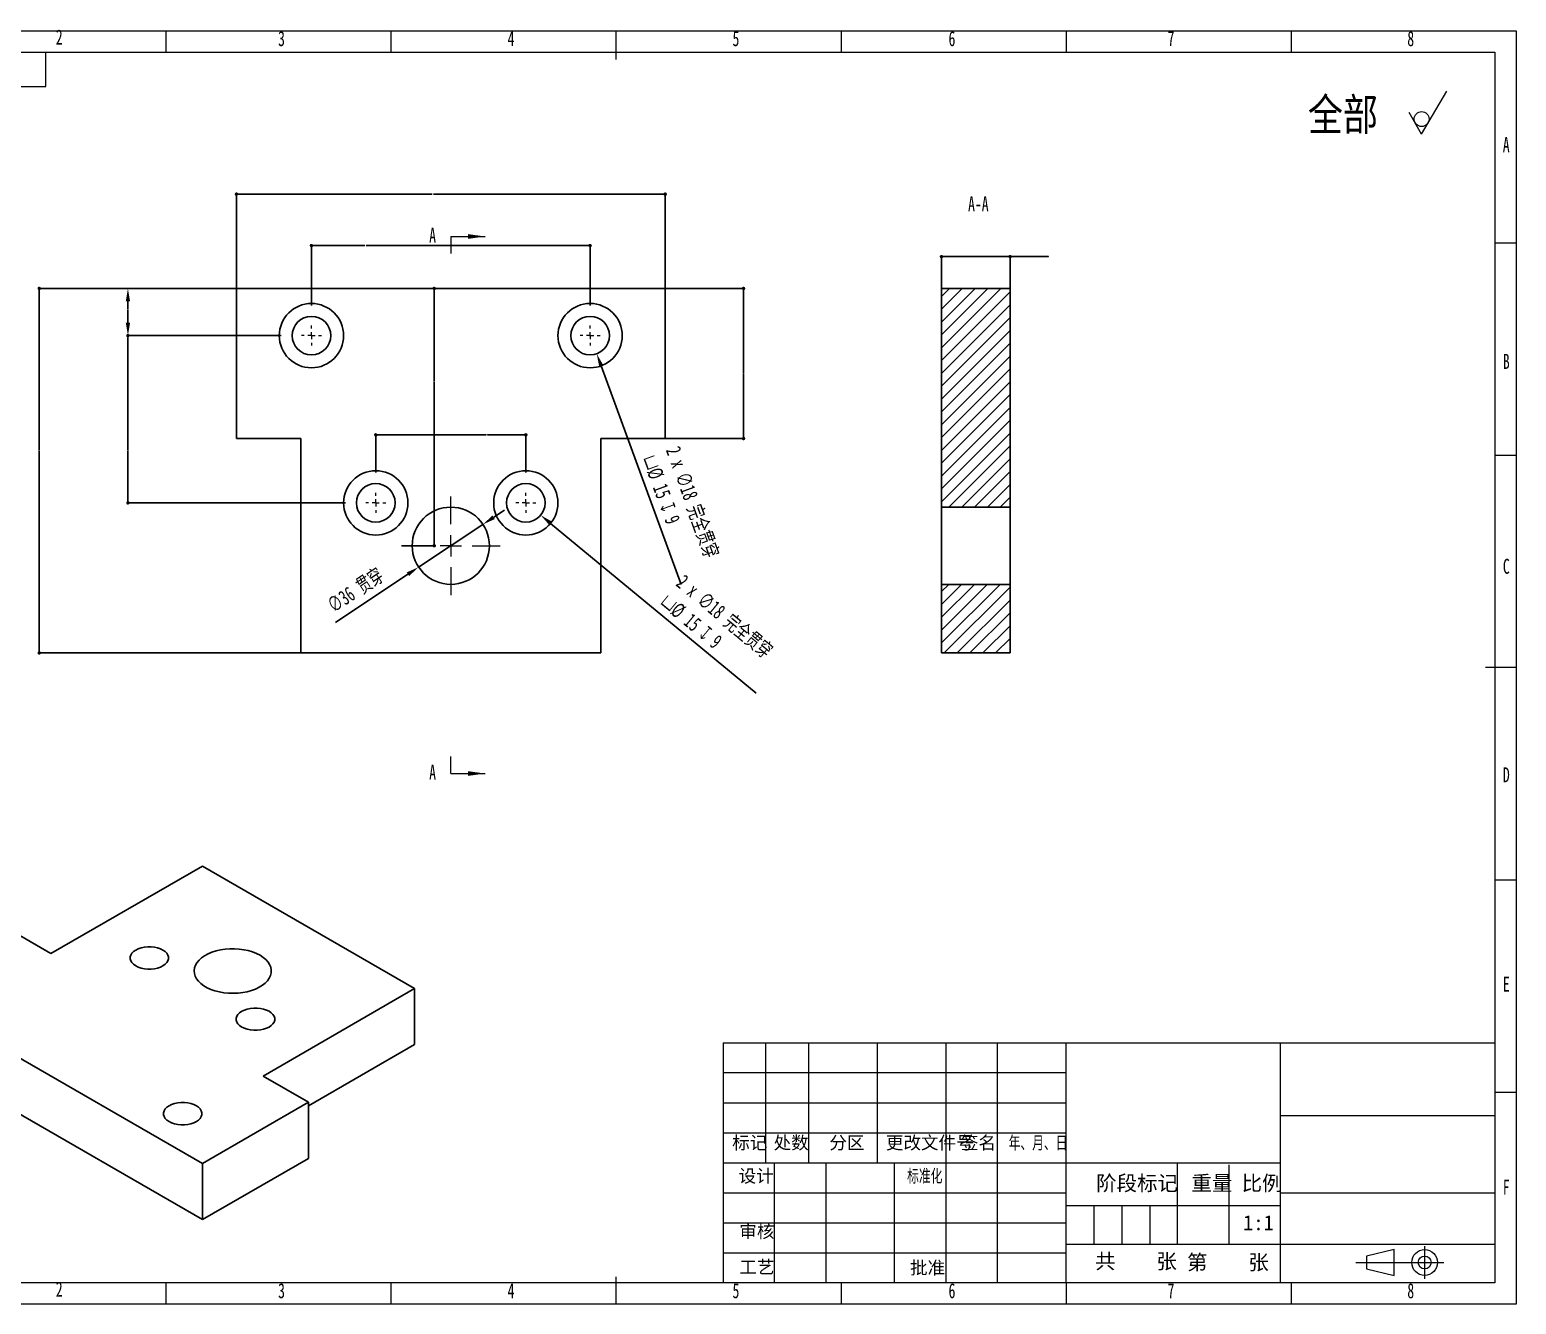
# Model space of a CAD drawing. Header units: millimetres. Extents: x -4 to 1692, y -357 to 300.
# Drawn here: x 1345 to 1691.8, y 2.5 to 299.7 of the extents above; entities that cross this region are included whole.
import ezdxf

# ---------------------------------------------------------------- set-up
doc = ezdxf.new("R2010")
doc.units = ezdxf.units.MM
doc.header["$PDSIZE"] = -1
doc.layers.add('图形符号', color=7, linetype='Continuous', lineweight=15)
doc.styles.add('SLDTEXTSTYLE1', font='', dxfattribs={"width": 0.67})
doc.styles.add('SLDTEXTSTYLE2', font='', dxfattribs={"width": 0.8, "bigfont": 'bigfont'})
doc.styles.add('SLDTEXTSTYLE3', font='', dxfattribs={"width": 0.67})
doc.styles.add('SLDTEXTSTYLE4', font='', dxfattribs={"bigfont": 'bigfont'})
doc.styles.add('SLDTEXTSTYLE5', font='')
doc.styles.get("Standard").update_dxf_attribs({"font": ''})
doc.styles.get('SLDTEXTSTYLE1').set_extended_font_data('仿宋_GB2312')
doc.styles.get('SLDTEXTSTYLE2').set_extended_font_data('仿宋_GB2312')
doc.styles.get('SLDTEXTSTYLE3').set_extended_font_data('仿宋_GB2312')
doc.styles.get('SLDTEXTSTYLE4').set_extended_font_data('仿宋_GB2312')
doc.styles.get('SLDTEXTSTYLE5').set_extended_font_data('仿宋_GB2312')
doc.styles.get('Standard').set_extended_font_data('仿宋_GB2312')
doc.dimstyles.new('SLDDIMSTYLE0', dxfattribs={"dimtxt": 0.18, "dimasz": 0.8, "dimexe": 0, "dimexo": 0.0625, "dimgap": 0, "dimtad": 0, "dimtih": 1, "dimtoh": 1, "dimdec": 0, "dimrnd": 1e-09, "dimzin": 0, "dimdsep": 46, "dimtxsty": 'Standard', "dimblk1": 'DOT', "dimblk2": 'DOT', "dimsah": 1, "dimcen": 0.09, "dimadec": 0, "dimazin": 0, "dimtfac": 0.8, "dimtdec": 0, "dimtofl": 0, "dimtmove": 0, "dimatfit": 3, "dimldrblk": 'DOT', "dimfxl": 1, "dimfrac": 2, "dimtolj": 1, "dimtzin": 0, "dimarcsym": 0})
doc.dimstyles.new('SLDDIMSTYLE1', dxfattribs={"dimtxt": 0.18, "dimasz": 3, "dimexe": 0, "dimexo": 0.0625, "dimgap": 0, "dimtad": 0, "dimtih": 1, "dimtoh": 1, "dimdec": 0, "dimrnd": 1e-09, "dimzin": 0, "dimdsep": 46, "dimtxsty": 'Standard', "dimsah": 1, "dimcen": 0.09, "dimadec": 0, "dimazin": 0, "dimtfac": 3, "dimtdec": 0, "dimtofl": 0, "dimtmove": 0, "dimatfit": 3, "dimfxl": 1, "dimfrac": 2, "dimtolj": 1, "dimtzin": 0, "dimarcsym": 0})
doc.dimstyles.new('SLDDIMSTYLE2', dxfattribs={"dimtxt": 3.5, "dimasz": 3, "dimexe": 0, "dimexo": 0.0625, "dimgap": 0.875, "dimtad": 2, "dimlfac": 2, "dimrnd": 1e-09, "dimzin": 12, "dimdsep": 46, "dimtxsty": 'SLDTEXTSTYLE1', "dimsah": 1, "dimcen": 0.09, "dimadec": 0, "dimazin": 3, "dimtfac": 1, "dimtdec": 3, "dimtofl": 0, "dimtmove": 0, "dimatfit": 3, "dimfxl": 1, "dimfrac": 2, "dimtolj": 1, "dimtzin": 12, "dimarcsym": 0})
doc.dimstyles.new('SLDDIMSTYLE3', dxfattribs={"dimtxt": 3.5, "dimasz": 3, "dimexe": 0, "dimexo": 0.0625, "dimgap": 0.875, "dimtad": 2, "dimlfac": 2, "dimrnd": 1e-09, "dimzin": 12, "dimdsep": 46, "dimtxsty": 'SLDTEXTSTYLE1', "dimsah": 1, "dimcen": 0.09, "dimadec": 0, "dimazin": 3, "dimtfac": 1, "dimtdec": 3, "dimtmove": 0, "dimatfit": 0, "dimfxl": 1, "dimfrac": 2, "dimtolj": 1, "dimtzin": 12, "dimarcsym": 0})
pattern_1 = [(45, (1271.7797, 2.5101), (-1.496709, 1.496709), [])]

# ---------------------------------------------------------------- blocks, each defined once
blk = doc.blocks.new('SW_SFSYMBOL_0')
at = {"color": 0, "linetype": 'Continuous', "lineweight": 0}
for q in [(5.8989, 6.4995), (-2.94945, 1.49975)]:
    blk.add_line((0, -3.5), q, dxfattribs=at)
blk.add_circle((0, 0), 1.75, dxfattribs=at)
blk = doc.blocks.new('_DOT')
at = {"color": 0, "linetype": 'ByBlock', "lineweight": -2}
blk.add_line((-0.5, 0), (-1, 0), dxfattribs=at)
at = {"color": 0, "linetype": 'ByBlock', "const_width": 0.5}
blk.add_lwpolyline([(-0.25, 0, 1), (0.25, 0, 1)], format="xyb", close=True, dxfattribs=at)
blk = doc.blocks.new('*D51')
at = {"color": 0, "linetype": 'Continuous', "lineweight": -2, "transparency": 16777216}
for p, q in [((1393.26, 239.46), (1393.26, 261.4)), ((1394.06, 261.4), (1438.84, 261.4)), ((1492.46, 261.4), (1439.26, 261.4)), ((1493.26, 239.46), (1493.26, 261.4))]:
    blk.add_line(p, q, dxfattribs=at)
at = {"layer": 'Defpoints', "color": 0, "linetype": 'Continuous', "transparency": 16777216}
for p in [(1493.26, 261.4), (1393.26, 239.4), (1493.26, 239.4)]:
    blk.add_point(p, dxfattribs=at)
at = {"color": 0, "linetype": 'Continuous', "lineweight": -2, "transparency": 16777216, "xscale": 0.8, "yscale": 0.8, "zscale": 0.8, "rotation": 180}
blk.add_blockref('_DOT', (1393.26, 261.4), dxfattribs=at)
at = {"color": 0, "linetype": 'Continuous', "lineweight": -2, "transparency": 16777216, "xscale": 0.8, "yscale": 0.8, "zscale": 0.8}
blk.add_blockref('_DOT', (1493.26, 261.4), dxfattribs=at)
at = {"color": 0, "linetype": 'Continuous', "lineweight": 0, "transparency": 16777216, "insert": (1439.05, 261.49), "char_height": 0.18, "attachment_point": 2}
blk.add_mtext('\\A1;100', dxfattribs=at)
blk = doc.blocks.new('*D52')
at = {"color": 0, "linetype": 'Continuous', "lineweight": -2, "transparency": 16777216}
for p, q in [((1410.76, 235.46), (1410.76, 249.4)), ((1411.56, 249.4), (1423.23, 249.4)), ((1474.96, 249.4), (1423.52, 249.4)), ((1475.76, 235.46), (1475.76, 249.4))]:
    blk.add_line(p, q, dxfattribs=at)
at = {"layer": 'Defpoints', "color": 0, "linetype": 'Continuous', "transparency": 16777216}
for p in [(1475.76, 249.4), (1410.76, 235.4), (1475.76, 235.4)]:
    blk.add_point(p, dxfattribs=at)
at = {"color": 0, "linetype": 'Continuous', "lineweight": -2, "transparency": 16777216, "xscale": 0.8, "yscale": 0.8, "zscale": 0.8, "rotation": 180}
blk.add_blockref('_DOT', (1410.76, 249.4), dxfattribs=at)
at = {"color": 0, "linetype": 'Continuous', "lineweight": -2, "transparency": 16777216, "xscale": 0.8, "yscale": 0.8, "zscale": 0.8}
blk.add_blockref('_DOT', (1475.76, 249.4), dxfattribs=at)
at = {"color": 0, "linetype": 'Continuous', "lineweight": 0, "transparency": 16777216, "insert": (1423.37, 249.49), "char_height": 0.18, "attachment_point": 2}
blk.add_mtext('\\A1;65', dxfattribs=at)
blk = doc.blocks.new('*D53')
at = {"color": 0, "linetype": 'Continuous', "lineweight": -2, "transparency": 16777216}
for p, q in [((1393.2, 239.4), (1367.95, 239.4)), ((1367.95, 236.4), (1367.95, 234.53)), ((1367.95, 231.4), (1367.95, 234.35)), ((1403.7, 228.4), (1367.95, 228.4))]:
    blk.add_line(p, q, dxfattribs=at)
at = {"color": 0, "linetype": 'Continuous', "transparency": 16777216}
for points in [[(1367.45, 236.4), (1368.45, 236.4), (1367.95, 239.4)], [(1367.45, 231.4), (1368.45, 231.4), (1367.95, 228.4)]]:
    blk.add_solid(points, dxfattribs=at)
at = {"layer": 'Defpoints', "color": 0, "linetype": 'Continuous', "transparency": 16777216}
for p in [(1367.95, 239.4), (1393.26, 239.4), (1403.76, 228.4)]:
    blk.add_point(p, dxfattribs=at)
at = {"color": 0, "linetype": 'Continuous', "lineweight": 0, "transparency": 16777216, "insert": (1367.95, 234.53), "char_height": 0.18, "attachment_point": 2}
blk.add_mtext('\\A1;11', dxfattribs=at)
blk = doc.blocks.new('*D54')
at = {"color": 0, "linetype": 'Continuous', "lineweight": -2, "transparency": 16777216}
for p, q in [((1403.7, 228.4), (1367.95, 228.4)), ((1367.95, 227.6), (1367.95, 201.78)), ((1367.95, 190.2), (1367.95, 201.6)), ((1418.7, 189.4), (1367.95, 189.4))]:
    blk.add_line(p, q, dxfattribs=at)
at = {"layer": 'Defpoints', "color": 0, "linetype": 'Continuous', "transparency": 16777216}
for p in [(1403.76, 228.4), (1367.95, 189.4), (1418.76, 189.4)]:
    blk.add_point(p, dxfattribs=at)
at = {"color": 0, "linetype": 'Continuous', "lineweight": -2, "transparency": 16777216, "xscale": 0.8, "yscale": 0.8, "zscale": 0.8}
for p, rotation in [((1367.95, 228.4), 90), ((1367.95, 189.4), 270)]:
    blk.add_blockref('_DOT', p, dxfattribs=dict(at, rotation=rotation))
at = {"color": 0, "linetype": 'Continuous', "lineweight": 0, "transparency": 16777216, "insert": (1367.95, 201.78), "char_height": 0.18, "attachment_point": 2}
blk.add_mtext('\\A1;39', dxfattribs=at)
blk = doc.blocks.new('*D55')
at = {"color": 0, "linetype": 'Continuous', "lineweight": -2, "transparency": 16777216}
for p, q in [((1493.32, 239.4), (1511.54, 239.4)), ((1511.54, 238.6), (1511.54, 219.65)), ((1511.54, 205.2), (1511.54, 219.47)), ((1493.32, 204.4), (1511.54, 204.4))]:
    blk.add_line(p, q, dxfattribs=at)
at = {"layer": 'Defpoints', "color": 0, "linetype": 'Continuous', "transparency": 16777216}
for p in [(1493.26, 239.4), (1511.54, 239.4), (1493.26, 204.4)]:
    blk.add_point(p, dxfattribs=at)
at = {"color": 0, "linetype": 'Continuous', "lineweight": -2, "transparency": 16777216, "xscale": 0.8, "yscale": 0.8, "zscale": 0.8}
for p, rotation in [((1511.54, 239.4), 90), ((1511.54, 204.4), 270)]:
    blk.add_blockref('_DOT', p, dxfattribs=dict(at, rotation=rotation))
at = {"color": 0, "linetype": 'Continuous', "lineweight": 0, "transparency": 16777216, "insert": (1511.54, 219.65), "char_height": 0.18, "attachment_point": 2}
blk.add_mtext('\\A1;35', dxfattribs=at)
blk = doc.blocks.new('*D56')
at = {"color": 0, "linetype": 'Continuous', "lineweight": -2, "transparency": 16777216}
for p, q in [((1393.32, 239.4), (1439.4, 239.4)), ((1439.4, 238.6), (1439.4, 217.81)), ((1439.4, 180.2), (1439.4, 217.63)), ((1431.82, 179.4), (1439.4, 179.4))]:
    blk.add_line(p, q, dxfattribs=at)
at = {"layer": 'Defpoints', "color": 0, "linetype": 'Continuous', "transparency": 16777216}
for p in [(1393.26, 239.4), (1439.4, 239.4), (1431.76, 179.4)]:
    blk.add_point(p, dxfattribs=at)
at = {"color": 0, "linetype": 'Continuous', "lineweight": -2, "transparency": 16777216, "xscale": 0.8, "yscale": 0.8, "zscale": 0.8}
for p, rotation in [((1439.4, 239.4), 90), ((1439.4, 179.4), 270)]:
    blk.add_blockref('_DOT', p, dxfattribs=dict(at, rotation=rotation))
at = {"color": 0, "linetype": 'Continuous', "lineweight": 0, "transparency": 16777216, "insert": (1439.4, 217.81), "char_height": 0.18, "attachment_point": 2}
blk.add_mtext('\\A1;60', dxfattribs=at)
blk = doc.blocks.new('*D57')
at = {"color": 0, "linetype": 'Continuous', "lineweight": -2, "transparency": 16777216}
for p, q in [((1475.67, 228.4), (1475.85, 228.4)), ((1475.76, 228.31), (1475.76, 228.49)), ((1496.97, 170.37), (1478.33, 221.35))]:
    blk.add_line(p, q, dxfattribs=at)
at = {"color": 0, "linetype": 'Continuous', "transparency": 16777216}
blk.add_solid([(1478.8, 221.53), (1477.87, 221.18), (1477.3, 224.17)], dxfattribs=at)
at = {"layer": 'Defpoints', "color": 0, "linetype": 'Continuous', "transparency": 16777216}
for p in [(1474.21, 232.62), (1477.3, 224.17)]:
    blk.add_point(p, dxfattribs=at)
at = {"color": 0, "linetype": 'Continuous', "lineweight": 0, "transparency": 16777216, "insert": (1496.67, 202.91), "char_height": 3.5, "attachment_point": 1, "rotation": 290.0784, "style": 'SLDTEXTSTYLE1'}
blk.add_mtext('\\A1;2 x ∅18 完全贯穿\\P{\\fGDT;v}%%c 15 {\\fGDT;x} 9\\P', dxfattribs=at)
blk = doc.blocks.new('*D58')
at = {"color": 0, "linetype": 'Continuous', "lineweight": -2, "transparency": 16777216}
for p, q in [((1460.67, 189.4), (1460.85, 189.4)), ((1460.76, 189.31), (1460.76, 189.49)), ((1514.52, 145.01), (1466.54, 184.62))]:
    blk.add_line(p, q, dxfattribs=at)
at = {"color": 0, "linetype": 'Continuous', "transparency": 16777216}
blk.add_solid([(1466.86, 185.01), (1466.23, 184.24), (1464.23, 186.53)], dxfattribs=at)
at = {"layer": 'Defpoints', "color": 0, "linetype": 'Continuous', "transparency": 16777216}
for p in [(1457.29, 192.26), (1464.23, 186.53)]:
    blk.add_point(p, dxfattribs=at)
at = {"color": 0, "linetype": 'Continuous', "lineweight": 0, "transparency": 16777216, "insert": (1497.8, 172.93), "char_height": 3.5, "attachment_point": 1, "rotation": 320.4566, "style": 'SLDTEXTSTYLE1'}
blk.add_mtext('\\A1;2 x ∅18 完全贯穿\\P{\\fGDT;v}%%c 15 {\\fGDT;x} 9\\P', dxfattribs=at)
blk = doc.blocks.new('*D59')
at = {"color": 0, "linetype": 'Continuous', "lineweight": -2, "transparency": 16777216}
for p, q in [((1453.26, 186.03), (1455.76, 187.69)), ((1450.76, 184.38), (1435.76, 174.42)), ((1433.26, 172.76), (1416.33, 161.52))]:
    blk.add_line(p, q, dxfattribs=at)
at = {"color": 0, "linetype": 'Continuous', "transparency": 16777216}
for points in [[(1452.98, 186.45), (1453.53, 185.62), (1450.76, 184.38)], [(1432.99, 173.18), (1433.54, 172.35), (1435.76, 174.42)]]:
    blk.add_solid(points, dxfattribs=at)
at = {"layer": 'Defpoints', "color": 0, "linetype": 'Continuous', "transparency": 16777216}
for p in [(1450.76, 184.38), (1435.76, 174.42)]:
    blk.add_point(p, dxfattribs=at)
at = {"color": 0, "linetype": 'Continuous', "lineweight": 0, "transparency": 16777216, "insert": (1414.03, 166.57), "char_height": 3.5, "attachment_point": 1, "rotation": 33.5733, "style": 'SLDTEXTSTYLE1'}
blk.add_mtext('\\A1;∅36 贯穿', dxfattribs=at)
blk = doc.blocks.new('*D60')
at = {"color": 0, "linetype": 'Continuous', "lineweight": -2, "transparency": 16777216}
for p, q in [((1425.76, 196.46), (1425.76, 205.26)), ((1426.56, 205.26), (1451.54, 205.26)), ((1459.96, 205.26), (1451.83, 205.26)), ((1460.76, 196.46), (1460.76, 205.26))]:
    blk.add_line(p, q, dxfattribs=at)
at = {"layer": 'Defpoints', "color": 0, "linetype": 'Continuous', "transparency": 16777216}
for p in [(1460.76, 205.26), (1425.76, 196.4), (1460.76, 196.4)]:
    blk.add_point(p, dxfattribs=at)
at = {"color": 0, "linetype": 'Continuous', "lineweight": -2, "transparency": 16777216, "xscale": 0.8, "yscale": 0.8, "zscale": 0.8, "rotation": 180}
blk.add_blockref('_DOT', (1425.76, 205.26), dxfattribs=at)
at = {"color": 0, "linetype": 'Continuous', "lineweight": -2, "transparency": 16777216, "xscale": 0.8, "yscale": 0.8, "zscale": 0.8}
blk.add_blockref('_DOT', (1460.76, 205.26), dxfattribs=at)
at = {"color": 0, "linetype": 'Continuous', "lineweight": 0, "transparency": 16777216, "insert": (1451.68, 205.35), "char_height": 0.18, "attachment_point": 2}
blk.add_mtext('\\A1;35', dxfattribs=at)
blk = doc.blocks.new('*D61')
at = {"color": 0, "linetype": 'Continuous', "lineweight": -2, "transparency": 16777216}
for p, q in [((1393.2, 239.4), (1347.26, 239.4)), ((1347.26, 238.6), (1347.26, 201.78)), ((1347.26, 155.2), (1347.26, 201.6)), ((1408.2, 154.4), (1347.26, 154.4))]:
    blk.add_line(p, q, dxfattribs=at)
at = {"layer": 'Defpoints', "color": 0, "linetype": 'Continuous', "transparency": 16777216}
for p in [(1393.26, 239.4), (1347.26, 154.4), (1408.26, 154.4)]:
    blk.add_point(p, dxfattribs=at)
at = {"color": 0, "linetype": 'Continuous', "lineweight": -2, "transparency": 16777216, "xscale": 0.8, "yscale": 0.8, "zscale": 0.8}
for p, rotation in [((1347.26, 239.4), 90), ((1347.26, 154.4), 270)]:
    blk.add_blockref('_DOT', p, dxfattribs=dict(at, rotation=rotation))
at = {"color": 0, "linetype": 'Continuous', "lineweight": 0, "transparency": 16777216, "insert": (1347.26, 201.78), "char_height": 0.18, "attachment_point": 2}
blk.add_mtext('\\A1;85', dxfattribs=at)
blk = doc.blocks.new('SW_CENTERMARKSYMBOL_0')
at = {"color": 0, "linetype": 'Continuous', "lineweight": 0}
for p, q in [((-1.67, 0), (-2.33, 0)), ((0, 0), (-0.83, 0)), ((0, 1.67), (0, 2.33)), ((0, 0), (0, 0.83)), ((0, 0), (0, -0.83)), ((0, 0), (0.83, 0)), ((1.67, 0), (2.33, 0)), ((0, -1.67), (0, -2.33))]:
    blk.add_line(p, q, dxfattribs=at)
blk = doc.blocks.new('SW_CENTERMARKSYMBOL_1')
at = {"color": 0, "linetype": 'Continuous', "lineweight": 0}
for p, q in [((-1.67, 0), (-2.33, 0)), ((0, 0), (-0.83, 0)), ((0, 1.67), (0, 2.33)), ((0, 0), (0, 0.83)), ((0, 0), (0, -0.83)), ((0, 0), (0.83, 0)), ((1.67, 0), (2.33, 0)), ((0, -1.67), (0, -2.33))]:
    blk.add_line(p, q, dxfattribs=at)
blk = doc.blocks.new('SW_CENTERMARKSYMBOL_2')
at = {"color": 0, "linetype": 'Continuous', "lineweight": 0}
for p, q in [((-1.67, 0), (-2.33, 0)), ((0, 0), (-0.83, 0)), ((0, 1.67), (0, 2.33)), ((0, 0), (0, 0.83)), ((0, 0), (0, -0.83)), ((0, 0), (0.83, 0)), ((1.67, 0), (2.33, 0)), ((0, -1.67), (0, -2.33))]:
    blk.add_line(p, q, dxfattribs=at)
blk = doc.blocks.new('SW_CENTERMARKSYMBOL_3')
at = {"color": 0, "linetype": 'Continuous', "lineweight": 0}
for p, q in [((-1.67, 0), (-2.33, 0)), ((0, 0), (-0.83, 0)), ((0, 1.67), (0, 2.33)), ((0, 0), (0, 0.83)), ((0, 0), (0, -0.83)), ((0, 0), (0.83, 0)), ((1.67, 0), (2.33, 0)), ((0, -1.67), (0, -2.33))]:
    blk.add_line(p, q, dxfattribs=at)
blk = doc.blocks.new('SW_CENTERMARKSYMBOL_4')
at = {"color": 0, "linetype": 'Continuous', "lineweight": 0}
for p, q in [((0, 5), (0, 11.5)), ((-5, 0), (-11.5, 0)), ((0, 0), (-2.5, 0)), ((0, 0), (0, 2.5)), ((0, 0), (0, -2.5)), ((0, 0), (2.5, 0)), ((5, 0), (11.5, 0)), ((0, -5), (0, -11.5))]:
    blk.add_line(p, q, dxfattribs=at)
blk = doc.blocks.new('*D62')
at = {"color": 0, "linetype": 'Continuous', "lineweight": -2, "transparency": 16777216}
for p, q in [((1557.71, 239.46), (1557.71, 246.82)), ((1558.51, 246.82), (1572.91, 246.82)), ((1573.71, 239.46), (1573.71, 246.82)), ((1573.71, 246.82), (1582.69, 246.82))]:
    blk.add_line(p, q, dxfattribs=at)
at = {"layer": 'Defpoints', "color": 0, "linetype": 'Continuous', "transparency": 16777216}
for p in [(1557.71, 246.82), (1557.71, 239.4), (1573.71, 239.4)]:
    blk.add_point(p, dxfattribs=at)
at = {"color": 0, "linetype": 'Continuous', "lineweight": -2, "transparency": 16777216, "xscale": 0.8, "yscale": 0.8, "zscale": 0.8, "rotation": 180}
blk.add_blockref('_DOT', (1557.71, 246.82), dxfattribs=at)
at = {"color": 0, "linetype": 'Continuous', "lineweight": -2, "transparency": 16777216, "xscale": 0.8, "yscale": 0.8, "zscale": 0.8}
blk.add_blockref('_DOT', (1573.71, 246.82), dxfattribs=at)
at = {"color": 0, "linetype": 'Continuous', "lineweight": 0, "transparency": 16777216, "insert": (1582.81, 246.91), "char_height": 0.18, "attachment_point": 2}
blk.add_mtext('\\A1;16', dxfattribs=at)

msp = doc.modelspace()

# ---------------------------------------------------------------- hatches: boundary and pattern name
at = {"linetype": 'Continuous', "lineweight": 0}
h = msp.add_hatch(dxfattribs=at)
h.set_pattern_fill('ANSI31', scale=0.666667, style=0)
h.set_pattern_definition(pattern_1)
h.paths.add_polyline_path([(1557.7103376, 239.3981992), (1557.7103376, 188.3981992), (1573.7103376, 188.3981992), (1573.7103376, 239.3981992)], flags=0)
h = msp.add_hatch(dxfattribs=at)
h.set_pattern_fill('ANSI31', scale=0.666667, style=0)
h.set_pattern_definition(pattern_1)
h.paths.add_polyline_path([(1557.7103376, 154.3981992), (1573.7103376, 154.3981992), (1573.7103376, 170.3981992), (1557.7103376, 170.3981992)], flags=0)

# ---------------------------------------------------------------- linework, layer by layer
at = {"color": 7, "linetype": 'Continuous', "lineweight": 0}
for p, q in [((1271.7796991, 299.5101263), (1691.7796991, 299.5101263)), ((1376.7796991, 299.5101263), (1376.7796991, 294.5101263)), ((1429.2796991, 299.5101263), (1429.2796991, 294.5101263)), ((1534.2796991, 299.5101263), (1534.2796991, 294.5101263)), ((1586.7796991, 299.5101263), (1586.7796991, 294.5101263)), ((1639.2796991, 299.5101263), (1639.2796991, 294.5101263)), ((1691.7796991, 299.5101263), (1691.7796991, 2.5101263)), ((1443.2598356, 251.5182022), (1443.2598356, 247.5182022)), ((1443.2598356, 251.5182022), (1451.2598356, 251.5182022)), ((1686.7796995, 250.0101263), (1691.7796991, 250.0101263)), ((1686.7796995, 200.5101263), (1691.7796991, 200.5101263)), ((1443.2598356, 126.2781712), (1443.2598356, 130.2781712)), ((1443.2598356, 126.2781712), (1451.2598356, 126.2781712)), ((1686.7796995, 101.5101263), (1691.7796991, 101.5101263)), ((1586.7796987, 56.5101422), (1506.7796973, 56.5101436)), ((1686.7796995, 52.0101263), (1691.7796991, 52.0101263)), ((1506.7796977, 49.5101436), (1586.7796987, 49.5101422)), ((1506.7796982, 28.5101436), (1586.7796987, 28.5101502)), ((1593.2796987, 25.5101422), (1593.2796987, 16.5101422)), ((1599.7796987, 25.5101422), (1599.7796987, 16.5101422)), ((1606.2796987, 25.5101422), (1606.2796987, 16.5101422)), ((1506.7796996, 21.5101436), (1586.7796987, 21.5101502)), ((1586.7796987, 23.6055062), (1586.7796987, 23.7618594)), ((1612.7796987, 23.6055063), (1612.7796987, 23.7618595)), ((1506.7797001, 14.5101436), (1586.7796987, 14.5101502)), ((1636.7796991, 16.5101263), (1686.7796995, 16.5101263)), ((1376.7796991, 7.5101263), (1376.7796991, 2.5101263)), ((1376.7796991, 7.5101263), (1376.7796991, 2.5101263)), ((1429.2796991, 7.5101263), (1429.2796991, 2.5101263)), ((1429.2796991, 7.5101263), (1429.2796991, 2.5101263)), ((1534.2796991, 7.5101263), (1534.2796991, 2.5101263)), ((1534.2796991, 7.5101263), (1534.2796991, 2.5101263)), ((1586.7796991, 7.5101263), (1586.7796991, 2.5101263)), ((1586.7796991, 7.5101263), (1586.7796991, 2.5101263)), ((1639.2796991, 7.5101263), (1639.2796991, 2.5101263)), ((1639.2796991, 7.5101263), (1639.2796991, 2.5101263)), ((1691.7796991, 2.5101263), (1271.7796991, 2.5101263))]:
    msp.add_line(p, q, dxfattribs=at)
at = {"color": 7, "linetype": 'Continuous', "lineweight": 15}
for p, q in [((1481.7796991, 299.5101263), (1481.7796991, 292.7549766)), ((1296.7796991, 294.5101263), (1686.7796995, 294.5101263)), ((1348.7796991, 286.5101263), (1348.7796991, 294.5101263)), ((1686.7796995, 294.5101263), (1686.7796995, 7.5101263)), ((1296.7796991, 286.5101263), (1348.7796991, 286.5101263)), ((1691.7796991, 151.0101263), (1684.57964, 151.0101263)), ((1506.7796987, 63.5101436), (1686.7796987, 63.5101405)), ((1506.7796987, 63.5101436), (1506.7796987, 7.5101436)), ((1516.7796987, 35.5101266), (1516.7796987, 63.5101434)), ((1526.7796987, 35.5101264), (1526.7796987, 63.5101433)), ((1542.7796987, 35.5101263), (1542.7796987, 63.510143)), ((1558.7796987, 7.5101506), (1558.7796987, 63.5101427)), ((1570.7796987, 7.5101505), (1570.7796987, 63.5101425)), ((1586.7796987, 7.5101502), (1586.7796987, 63.5101422)), ((1636.7796991, 7.5101263), (1636.7796991, 63.5101414)), ((1636.7796975, 46.5101263), (1686.7796995, 46.5101263)), ((1506.7796987, 42.510127), (1586.7796987, 42.5101256)), ((1506.7796987, 35.510127), (1586.7796987, 35.5101256)), ((1518.7796987, 7.5101263), (1518.7796987, 35.5101428)), ((1530.7796987, 7.5101263), (1530.7796987, 35.5101428)), ((1546.7796987, 7.5101263), (1546.7796987, 35.5101263)), ((1586.7796987, 35.5101256), (1636.7796987, 35.5101256)), ((1612.7796987, 16.5101263), (1612.7796987, 35.5101256)), ((1624.7796987, 16.5101263), (1624.7796987, 35.0410827)), ((1636.7796987, 28.5101263), (1686.7796995, 28.5101263)), ((1586.7796983, 25.5101263), (1636.7796991, 25.5101263)), ((1586.7796983, 16.5101263), (1636.7796991, 16.5101263)), ((1663.33539, 15.2514957), (1656.83539, 13.7514957)), ((1663.33539, 9.2514957), (1663.33539, 15.2514957)), ((1656.83539, 13.7514957), (1656.83539, 10.7514957)), ((1656.83539, 10.7514957), (1663.33539, 9.2514957)), ((1686.7796995, 7.5101263), (1296.7796991, 7.5101263)), ((1481.7796991, 8.9362904), (1481.7796991, 2.5101263))]:
    msp.add_line(p, q, dxfattribs=at)
at = {"color": 7, "linetype": 'Continuous', "lineweight": 30}
for p, q in [((1393.2598349, 239.3981979), (1393.2598349, 204.3981996)), ((1493.2598364, 239.3981979), (1393.2598349, 239.3981979)), ((1493.2598364, 204.3981996), (1493.2598364, 239.3981979)), ((1573.710338, 239.3981979), (1557.7103372, 239.3981979)), ((1557.7103372, 239.3981979), (1557.7103372, 188.3981988)), ((1573.710338, 239.3981979), (1573.710338, 188.3981988)), ((1393.2598349, 204.3981996), (1408.2598355, 204.3981996)), ((1408.2598355, 154.3981988), (1408.2598355, 204.3981996)), ((1478.2598358, 204.3981996), (1493.2598364, 204.3981996)), ((1478.2598358, 204.3981996), (1478.2598358, 154.3981988)), ((1557.7103372, 188.3981988), (1573.710338, 188.3981988)), ((1557.7103372, 188.3981988), (1557.7103372, 170.3981996)), ((1573.710338, 188.3981988), (1573.710338, 170.3981996)), ((1573.710338, 170.3981996), (1557.7103372, 170.3981996)), ((1557.7103372, 170.3981996), (1557.7103372, 154.3981988)), ((1573.710338, 170.3981996), (1573.710338, 154.3981988)), ((1478.2598358, 154.3981988), (1408.2598355, 154.3981988)), ((1573.710338, 154.3981988), (1557.7103372, 154.3981988)), ((1385.3213665, 104.7098948), (1349.9660269, 84.2996917)), ((1434.8188414, 76.1356108), (1385.3213665, 104.7098948)), ((1339.3594247, 90.4227528), (1349.9660269, 84.2996917)), ((1385.3213678, 35.3152053), (1314.6106886, 76.1356115)), ((1399.4635018, 55.7254077), (1434.8188414, 76.1356108)), ((1434.8188414, 76.1356108), (1434.8188414, 63.0709572)), ((1385.3213678, 22.2505517), (1314.6106886, 63.0709579)), ((1410.0701039, 48.7838152), (1434.8188414, 63.0709572)), ((1399.4635018, 55.7254077), (1410.0701039, 49.6023466)), ((1410.0701039, 49.6023466), (1385.3213678, 35.3152053)), ((1410.0701039, 49.6023466), (1410.0701039, 36.537693)), ((1410.0701039, 36.537693), (1385.3213678, 22.2505517)), ((1385.3213678, 35.3152053), (1385.3213678, 22.2505517))]:
    msp.add_line(p, q, dxfattribs=at)
at = {"color": 7, "linetype": 'Continuous', "lineweight": 30, "flags": 128}
for points in [[(1376.1289781, 85.1161), (1376.6331819, 84.7692155), (1377.0253827, 84.3770572), (1377.2936638, 83.9515405), (1377.4298739, 83.5055943), (1377.4298739, 83.0527689), (1377.2936641, 82.6068229), (1377.025383, 82.1813062), (1376.6331822, 81.7891479), (1376.1289781, 81.4422636), (1375.5280918, 81.1511928), (1374.8487801, 80.9247801), (1374.1116838, 80.7699047), (1373.3391985, 80.6912723), (1372.554797, 80.6912723), (1371.7823117, 80.7699047), (1371.0452154, 80.9247801), (1370.3659037, 81.1511928), (1369.7650174, 81.4422636), (1369.2608133, 81.7891479), (1368.8686125, 82.1813062), (1368.6003307, 82.6068233), (1368.4641213, 83.0527691), (1368.464122, 83.5055941), (1368.600332, 83.9515403), (1368.8686132, 84.377057), (1369.2608133, 84.7692157), (1369.7650174, 85.1161), (1370.3659037, 85.4071708), (1371.045216, 85.6335831), (1371.7823124, 85.7884585), (1372.5547973, 85.8670907), (1373.3391982, 85.8670911), (1374.1116828, 85.7884591), (1374.8487798, 85.6335833), (1375.5280915, 85.4071706), (1376.1289781, 85.1161)], [(1398.7563949, 83.8914876), (1397.9261035, 84.3151135), (1397.0119268, 84.6766258), (1396.0277233, 84.9705446), (1394.9884126, 85.1924145), (1393.9097493, 85.338872), (1392.8080854, 85.4076967), (1391.7001201, 85.397846), (1390.6026504, 85.3094687), (1389.5323114, 85.1439044), (1388.5053292, 84.9036635), (1387.5372714, 84.5923874), (1386.6428128, 84.2147947), (1385.8355129, 83.7766093), (1385.1276093, 83.2844736), (1384.5298325, 82.7458484), (1384.0512452, 82.168898), (1383.6991017, 81.5623689), (1383.4787402, 80.9354551), (1383.3935015, 80.29766), (1383.444677, 79.6586523), (1383.6314915, 79.0281181), (1383.9511135, 78.4156165), (1384.3986967, 77.8304315), (1384.9674568, 77.2814345), (1385.648772, 76.7769474), (1386.4323144, 76.324618), (1387.3062064, 75.9313031), (1388.2572002, 75.6029649), (1389.2708801, 75.3445806), (1390.331879, 75.1600668), (1391.4241146, 75.052221), (1392.5310284, 75.022678), (1393.6358416, 75.0718853), (1394.7218058, 75.1990973), (1395.7724589, 75.4023854), (1396.7718746, 75.678668), (1397.7049019, 76.0237571), (1398.5573982, 76.4324212), (1399.3164399, 76.8984655), (1399.9705205, 77.4148254), (1400.509725, 77.9736734), (1400.9258795, 78.5665376), (1401.2126763, 79.1844311), (1401.3657669, 79.8179869), (1401.3828307, 80.4576016), (1401.2636098, 81.0935787), (1401.0099105, 81.7162777), (1400.625579, 82.316259), (1400.1164416, 82.8844276), (1399.490216, 83.4121706), (1398.7563949, 83.8914876)], [(1400.8777156, 70.828958), (1401.3819193, 70.4820735), (1401.7741201, 70.0899152), (1402.0424019, 69.6643981), (1402.1786113, 69.2184523), (1402.1786106, 68.7656273), (1402.0424009, 68.3196812), (1401.7741198, 67.8941646), (1401.3819196, 67.5020059), (1400.8777156, 67.1551216), (1400.2768293, 66.8640508), (1399.5975169, 66.6376385), (1398.8604205, 66.4827631), (1398.0879353, 66.4041307), (1397.3035344, 66.4041303), (1396.5310498, 66.4827623), (1395.7939528, 66.6376381), (1395.1146411, 66.8640508), (1394.5137548, 67.1551216), (1394.0095507, 67.5020059), (1393.61735, 67.8941642), (1393.3490688, 68.3196809), (1393.2128588, 68.7656271), (1393.2128588, 69.2184525), (1393.3490688, 69.6643987), (1393.61735, 70.0899154), (1394.0095507, 70.4820737), (1394.5137548, 70.828958), (1395.1146411, 71.1200288), (1395.7939528, 71.3464415), (1396.5310492, 71.5013169), (1397.3035341, 71.5799491), (1398.0879357, 71.5799491), (1398.8604209, 71.5013167), (1399.5975172, 71.3464413), (1400.2768289, 71.1200286), (1400.8777156, 70.828958)], [(1377.5431906, 45.1121028), (1378.1440782, 44.8210327), (1378.8233906, 44.5946189), (1379.5604863, 44.4397439), (1380.3329722, 44.3611111), (1381.1173724, 44.3611111), (1381.8898583, 44.4397439), (1382.626954, 44.5946189), (1383.3062664, 44.8210327), (1383.907154, 45.1121028), (1384.4113567, 45.4589878), (1384.8035569, 45.851145), (1385.0718374, 46.2766613), (1385.2080481, 46.7226079), (1385.2080481, 47.1754325), (1385.0718374, 47.6213791), (1384.8035569, 48.0468954), (1384.4113567, 48.4390556), (1383.9071514, 48.7859391), (1383.3062664, 49.0770107), (1382.626954, 49.3034215), (1381.889857, 49.4582973), (1381.1173724, 49.5369293), (1380.3329708, 49.5369301), (1379.560485, 49.4582973), (1378.8233893, 49.3034222), (1378.1440795, 49.0770099), (1377.5431932, 48.7859391), (1377.0389892, 48.4390548), (1376.6467864, 48.0468962), (1376.3785059, 47.6213799), (1376.2422952, 47.1754333), (1376.2422965, 46.7226079), (1376.3785059, 46.276662), (1376.6467877, 45.851145), (1377.0389879, 45.4589878), (1377.5431906, 45.1121028)]]:
    msp.add_lwpolyline(points, dxfattribs=at)
at = {"color": 7, "linetype": 'Continuous', "lineweight": 30}
for centre, radius in [((1410.7598356, 228.3981992), 7.5), ((1475.7598356, 228.3981992), 7.5), ((1410.7598356, 228.3981992), 4.5), ((1475.7598356, 228.3981992), 4.5), ((1425.7598356, 189.3981992), 7.5), ((1460.7598356, 189.3981992), 7.5), ((1425.7598356, 189.3981992), 4.5), ((1460.7598356, 189.3981992), 4.5), ((1443.2598356, 179.3981992), 9)]:
    msp.add_circle(centre, radius, dxfattribs=at)
at = {"color": 7, "linetype": 'Continuous', "lineweight": 0}
for points in [[(1451.2598356, 251.5182022), (1447.2598356, 252.0682022), (1447.2598356, 250.9682022)], [(1451.2598356, 126.2781712), (1447.2598356, 126.8281712), (1447.2598356, 125.7281712)]]:
    msp.add_solid(points, dxfattribs=at)
at = {"layer": '图形符号'}
for p, q in [((1670.4104014, 16.0497499), (1670.4104014, 8.4299117)), ((1654.3260245, 12.2514957), (1674.8805612, 12.2514957))]:
    msp.add_line(p, q, dxfattribs=at)
for radius in [3, 1.5]:
    msp.add_circle((1670.4104014, 12.2514957), radius, dxfattribs=at)

# ---------------------------------------------------------------- block references
at = {"color": 7, "linetype": 'Continuous', "lineweight": 0}
for name, p in [('SW_SFSYMBOL_0', (1669.7095954, 278.9011704)), ('SW_CENTERMARKSYMBOL_0', (1410.7598356, 228.3981992)), ('SW_CENTERMARKSYMBOL_1', (1475.7598356, 228.3981992)), ('SW_CENTERMARKSYMBOL_2', (1425.7598356, 189.3981992)), ('SW_CENTERMARKSYMBOL_4', (1443.2598356, 179.3981992)), ('SW_CENTERMARKSYMBOL_3', (1460.7598356, 189.3981992))]:
    msp.add_blockref(name, p, dxfattribs=at)

# ---------------------------------------------------------------- texts
for s, insert, char_height, attachment_point, style in [('2', (1351.1296696, 299.7725675), 3.5, 1, 'SLDTEXTSTYLE3'), ('3', (1402.9756459, 299.4155675), 3.5, 1, 'SLDTEXTSTYLE3'), ('4', (1456.5066341, 299.4197923), 3.5, 1, 'SLDTEXTSTYLE3'), ('5', (1508.9690749, 299.4155675), 3.5, 1, 'SLDTEXTSTYLE3'), ('6', (1559.3573544, 299.4197923), 3.5, 1, 'SLDTEXTSTYLE3'), ('7', (1610.4582303, 299.4197923), 3.5, 1, 'SLDTEXTSTYLE3'), ('8', (1666.3680654, 299.4113426), 3.5, 1, 'SLDTEXTSTYLE3'), ('全部', (1643.1630897, 283.7203546), 7.5, 1, 'SLDTEXTSTYLE2'), ('A', (1688.6347938, 274.6832834), 3.5, 1, 'SLDTEXTSTYLE3'), ('A-A', (1566.3067961, 260.884939), 3.5, 2, 'SLDTEXTSTYLE3'), ('B', (1688.6516932, 224.1329284), 3.5, 1, 'SLDTEXTSTYLE3'), ('C', (1688.6601429, 176.3583012), 3.5, 1, 'SLDTEXTSTYLE3'), ('D', (1688.6601429, 127.740816), 3.5, 1, 'SLDTEXTSTYLE3'), ('E', (1688.6559181, 78.8909639), 3.5, 1, 'SLDTEXTSTYLE3'), ('标记', (1508.9040907, 41.6801304), 3, 1, 'SLDTEXTSTYLE4'), ('处数', (1518.5582937, 41.6801304), 3, 1, 'SLDTEXTSTYLE4'), ('分区', (1531.5549668, 41.6801304), 3, 1, 'SLDTEXTSTYLE4'), (' 更改文件号', (1542.7117159, 41.6801304), 3, 1, 'SLDTEXTSTYLE4'), ('签名', (1562.2379695, 41.6801304), 3, 1, 'SLDTEXTSTYLE4'), ('年、月、日', (1573.3780679, 41.6801304), 3, 1, 'SLDTEXTSTYLE1'), ('设计', (1510.4054635, 33.9315457), 3, 1, 'SLDTEXTSTYLE4'), ('标准化', (1549.6978092, 33.9315457), 3, 1, 'SLDTEXTSTYLE1'), ('阶段标记', (1593.7831099, 32.5060782), 3.5, 1, 'SLDTEXTSTYLE4'), ('重量', (1616.0122258, 32.5060782), 3.5, 1, 'SLDTEXTSTYLE4'), ('比例', (1627.7184615, 32.5060782), 3.5, 1, 'SLDTEXTSTYLE4'), ('F', (1688.6432435, 31.5514397), 3.5, 1, 'SLDTEXTSTYLE3'), ('审核', (1510.5554632, 21.0136755), 3, 1, 'SLDTEXTSTYLE4'), ('1:1', (1631.6448529, 23.2719269), 3.5, 2, 'SLDTEXTSTYLE5'), ('共    张', (1593.5428683, 14.2868893), 3.5, 1, 'SLDTEXTSTYLE4'), ('第    张', (1614.9886614, 14.0567146), 3.5, 1, 'SLDTEXTSTYLE4'), ('工艺', (1510.5679632, 12.6847168), 3, 1, 'SLDTEXTSTYLE4'), ('批准', (1550.3736425, 12.5361072), 3, 1, 'SLDTEXTSTYLE4'), ('2', (1351.1296696, 7.7725675), 3.5, 1, 'SLDTEXTSTYLE3'), ('3', (1402.9756459, 7.4155675), 3.5, 1, 'SLDTEXTSTYLE3'), ('4', (1456.5066341, 7.4155675), 3.5, 1, 'SLDTEXTSTYLE3'), ('5', (1508.9690749, 7.4155675), 3.5, 1, 'SLDTEXTSTYLE3'), ('6', (1559.3573544, 7.4197923), 3.5, 1, 'SLDTEXTSTYLE3'), ('7', (1610.4582303, 7.4197923), 3.5, 1, 'SLDTEXTSTYLE3'), ('8', (1666.3680654, 7.4197923), 3.5, 1, 'SLDTEXTSTYLE3')]:
    msp.add_mtext(s, dxfattribs=dict(at, insert=insert, char_height=char_height, attachment_point=attachment_point, style=style))
at = {"color": 7, "linetype": 'Continuous', "char_height": 3.5, "attachment_point": 1, "style": 'SLDTEXTSTYLE3'}
for insert in [(1438.2136673, 253.553631), (1438.2136673, 128.3136)]:
    msp.add_mtext('A', dxfattribs=dict(at, insert=insert))

# ---------------------------------------------------------------- dimensions: what is measured, and where the dimension line sits
at = {"color": 7, "linetype": 'Continuous', "lineweight": 0}
for base, p1, p2, picture, middle in [((1493.2598356, 261.3981992), (1393.2598356, 239.3981992), (1493.2598356, 239.3981992), '*D51', (1439.0504997, 261.3981992)), ((1475.7598356, 249.3981992), (1410.7598356, 235.3981992), (1475.7598356, 235.3981992), '*D52', (1423.3721039, 249.3981992)), ((1557.7103376, 246.8207755), (1573.7103376, 239.3981992), (1557.7103376, 239.3981992), '*D62', (1582.8138659, 246.8207755)), ((1460.7598356, 205.260585), (1425.7598356, 196.3981992), (1460.7598356, 196.3981992), '*D60', (1451.6849692, 205.260585))]:
    dim = msp.add_linear_dim(base=base, p1=p1, p2=p2, dimstyle='SLDDIMSTYLE0', dxfattribs=at)
    dim.commit()
    dim.dimension.update_dxf_attribs({"geometry": picture, "text_midpoint": middle, "dimtype": 160})
for base, p1, p2, dimstyle, picture, middle in [((1347.2598106, 154.3981992), (1393.2598356, 239.3981992), (1408.2598356, 154.3981992), 'SLDDIMSTYLE0', '*D61', (1347.2598106, 201.6933204)), ((1367.9538961, 239.3981992), (1403.7598356, 228.3981992), (1393.2598356, 239.3981992), 'SLDDIMSTYLE1', '*D53', (1367.9538961, 234.4404433)), ((1439.4021641, 239.3981992), (1431.7598356, 179.3981992), (1393.2598356, 239.3981992), 'SLDDIMSTYLE0', '*D56', (1439.4021641, 217.7233806)), ((1511.5374346, 239.3981992), (1493.2598356, 204.3981992), (1493.2598356, 239.3981992), 'SLDDIMSTYLE0', '*D55', (1511.5374346, 219.5553874)), ((1367.9538961, 189.3981992), (1403.7598356, 228.3981992), (1418.7598356, 189.3981992), 'SLDDIMSTYLE0', '*D54', (1367.9538961, 201.6933204))]:
    dim = msp.add_linear_dim(base=base, p1=p1, p2=p2, angle=90, dimstyle=dimstyle, dxfattribs=at)
    dim.commit()
    dim.dimension.update_dxf_attribs({"geometry": picture, "text_midpoint": middle, "dimtype": 160})
for p1, p2, text, dimstyle, picture, middle in [((1474.2149627, 232.6247069), (1477.3047086, 224.1716915), '2 x <> 完全贯穿\\P{\\fGDT;v}%%c 15 {\\fGDT;x} 9\\P', 'SLDDIMSTYLE2', '*D57', (1491.5569785, 185.1799226)), ((1457.2896919, 192.2631778), (1464.2299793, 186.5332206), '2 x <> 完全贯穿\\P{\\fGDT;v}%%c 15 {\\fGDT;x} 9\\P', 'SLDDIMSTYLE2', '*D58', (1502.3577935, 155.0545896)), ((1450.7584488, 184.3752265), (1435.7612224, 174.4211719), '<> 贯穿', 'SLDDIMSTYLE3', '*D59', (1423.3721039, 166.1981873))]:
    dim = msp.add_diameter_dim_2p(p1=p1, p2=p2, text=text, dimstyle=dimstyle, dxfattribs=at)
    dim.commit()
    dim.dimension.update_dxf_attribs({"geometry": picture, "text_midpoint": middle, "dimtype": 163})

doc.saveas('drawing.dxf')
